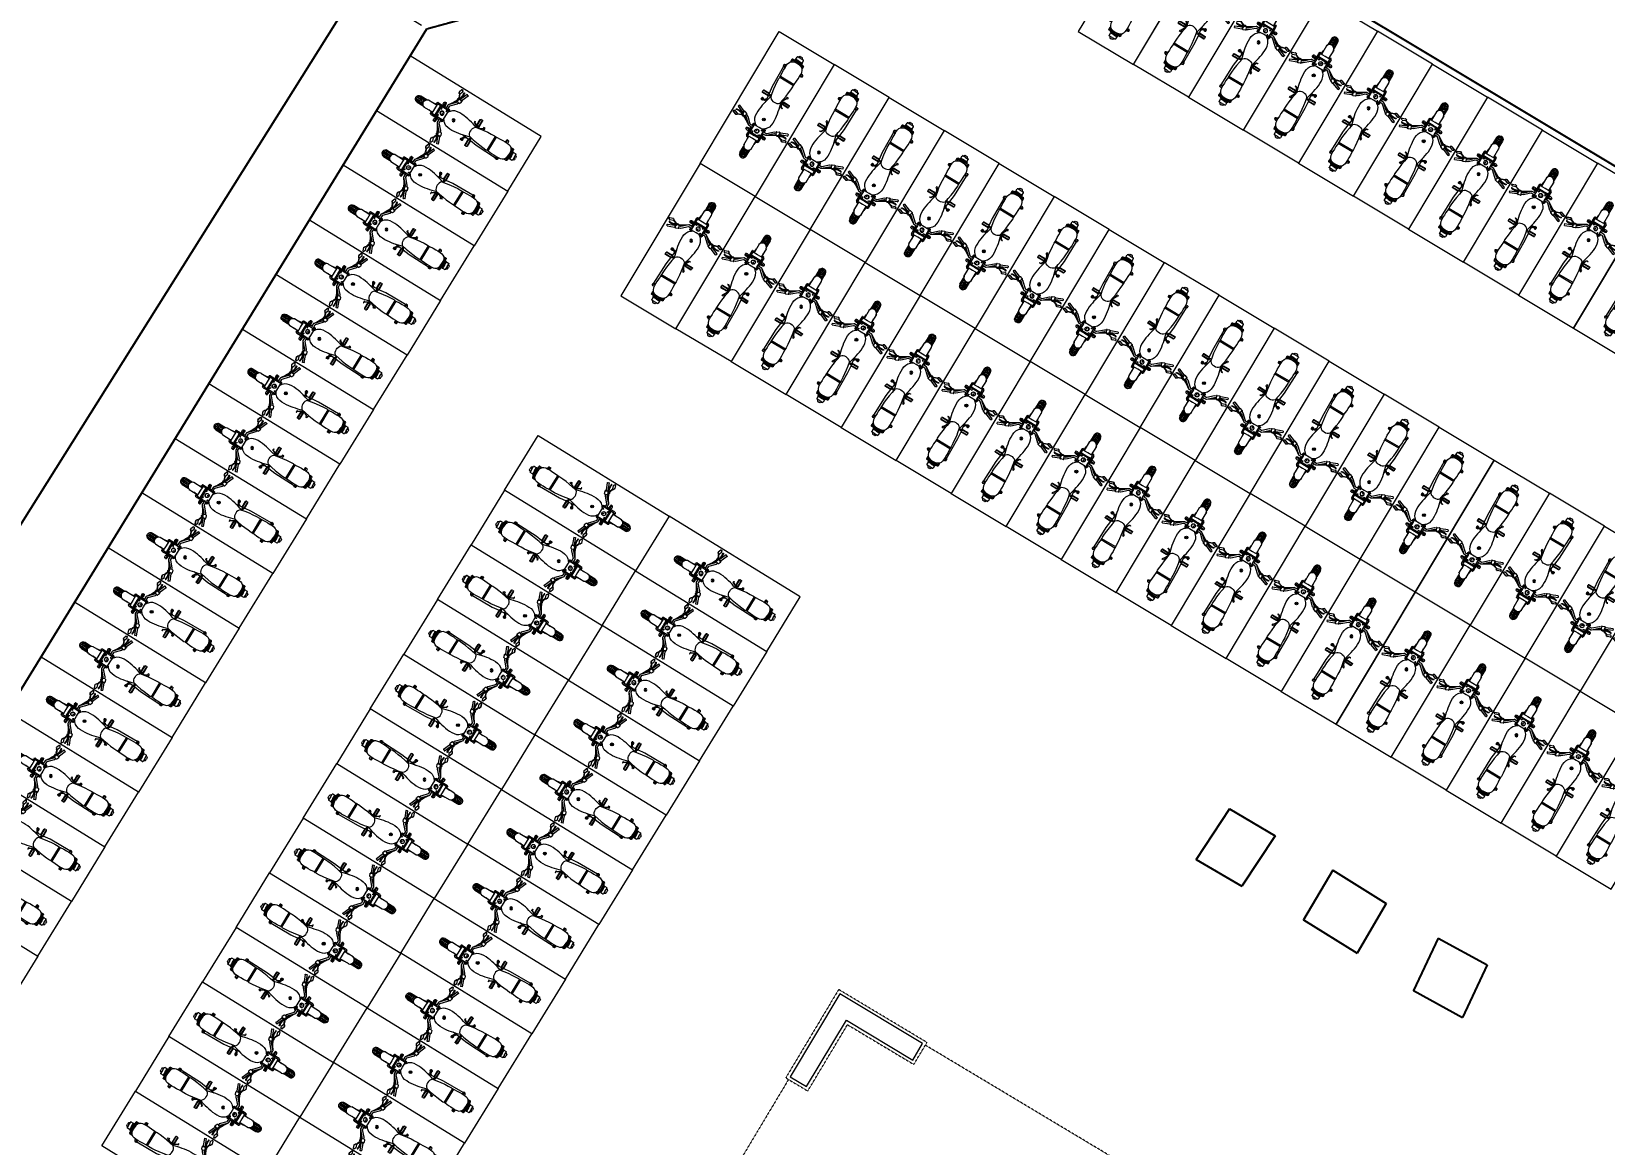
# Model space of a CAD drawing. Header units: inches. Extents: x -110725 to 51121, y 8404 to 44825.
# Drawn here: x -38442 to -37706, y 25785 to 26305 of the extents above; entities that cross this region are included whole.
import ezdxf

# ---------------------------------------------------------------- set-up
doc = ezdxf.new("R2010")
doc.units = ezdxf.units.IN
doc.header["$LTSCALE"] = 0.1
doc.header["$MEASUREMENT"] = 0
doc.linetypes.add('CENTER', pattern=[2, 1.25, -0.25, 0.25, -0.25])
doc.linetypes.add('DASHED2', pattern=[0.375, 0.25, -0.125])
doc.layers.get('0').update_dxf_attribs({"color": 1, "lineweight": 0})
doc.layers.get('Defpoints').update_dxf_attribs({"lineweight": 0})
for name, color, linetype in [('boundary', 6, 'Continuous'), ('building', 6, 'Continuous'), ('MAN HOL', 154, 'Continuous'), ('road', 8, 'Continuous')]:
    doc.layers.add(name, color=color, linetype=linetype)
for name, color, linetype, lineweight in [('CAR', 4, 'Continuous', 0), ('dim', 252, 'Continuous', 0), ('WALL', 7, 'Continuous', 0), ('WIN', 160, 'Continuous', 0)]:
    doc.layers.add(name, color=color, linetype=linetype, lineweight=lineweight)
doc.styles.add('EHSAN', font='arial.ttf', dxfattribs={"height": 54})
doc.dimstyles.new('DIM1', dxfattribs={"dimtxt": 54, "dimasz": 6, "dimexe": 6, "dimexo": 3, "dimgap": 1, "dimtad": 0, "dimzin": 0, "dimdsep": 46, "dimlunit": 4, "dimtxsty": 'EHSAN', "dimblk": 'ARCHTICK', "dimcen": 3, "dimdle": 6, "dimclrd": 4, "dimclre": 4, "dimclrt": 6, "dimadec": 0, "dimazin": 0, "dimtfac": 1, "dimtofl": 0, "dimtmove": 1, "dimatfit": 3, "dimldrblk": 'ARCHTICK', "dimfxl": 4, "dimtolj": 1, "dimtzin": 3, "dimlwd": -1, "dimlwe": -1, "dimarcsym": 0})

# ---------------------------------------------------------------- blocks, each defined once
blk = doc.blocks.new('_ArchTick')
at = {"color": 0, "linetype": 'ByBlock', "const_width": 0.15}
blk.add_lwpolyline([(-0.5, -0.5), (0.5, 0.5)], dxfattribs=at)
blk = doc.blocks.new('*D37')
at = {"layer": 'Defpoints', "color": 0, "transparency": 16777216}
for p in [(-37808.55, 26623.7), (-37948.34, 26390.86, 1175.74), (-34980.21, 24608.79, 1175.74)]:
    blk.add_point(p, dxfattribs=at)
at = {"layer": 'dim', "color": 4, "transparency": 16777216}
for p, q in [((-37829.12, 26636.05), (-36423.23, 25791.96)), ((-37946.79, 26393.44), (-37805.46, 26628.84)), ((-34819.84, 24829.27), (-36225.72, 25673.37)), ((-34978.66, 24611.37), (-34837.32, 24846.77))]:
    blk.add_line(p, q, dxfattribs=at)
at = {"layer": 'dim', "color": 4, "transparency": 16777216, "xscale": 24, "yscale": 24, "zscale": 24}
for p, rotation in [((-37808.55, 26623.7), 149.019361839217), ((-34840.41, 24841.63), 329.019361839217)]:
    blk.add_blockref('_ArchTick', p, dxfattribs=dict(at, rotation=rotation))
at = {"layer": 'dim', "color": 6, "transparency": 16777216, "insert": (-36324.48, 25732.66), "char_height": 54, "attachment_point": 5, "rotation": 329.01936, "style": 'EHSAN'}
blk.add_mtext('\\A1;288\'-6"', dxfattribs=at)
blk = doc.blocks.new('*D39')
at = {"layer": 'Defpoints', "color": 0, "transparency": 16777216}
for p in [(-38256.62, 26306.47, 1175.74), (-39945.1, 24460.83), (-39546.06, 24214.83, 1175.74)]:
    blk.add_point(p, dxfattribs=at)
at = {"layer": 'dim', "color": 4, "transparency": 16777216}
for p, q in [((-38643.06, 26572.89), (-39229.18, 25622.13)), ((-38259.17, 26308.04), (-38660.76, 26555.61)), ((-39957.69, 24440.4), (-39371.57, 25391.16)), ((-39548.62, 24216.41), (-39950.21, 24463.98))]:
    blk.add_line(p, q, dxfattribs=at)
at = {"layer": 'dim', "color": 4, "transparency": 16777216, "xscale": 24, "yscale": 24, "zscale": 24}
for p, rotation in [((-38655.65, 26552.46), 58.34713072888594), ((-39945.1, 24460.83), 238.3471307288859)]:
    blk.add_blockref('_ArchTick', p, dxfattribs=dict(at, rotation=rotation))
at = {"layer": 'dim', "color": 6, "transparency": 16777216, "insert": (-39300.38, 25506.64), "char_height": 54, "attachment_point": 5, "rotation": 58.34713, "style": 'EHSAN'}
blk.add_mtext('\\A1;204\'-9{\\H1.000000x;\\S1/4;}"', dxfattribs=at)
blk = doc.blocks.new('*X104')
at = {"color": 0}
for p, q in [((923.81, 1749.01), (924.46, 1749.66)), ((923.81, 1749.35), (924.11, 1749.66)), ((924.4, 1748.82), (923.81, 1749.41)), ((924.68, 1748.89), (923.94, 1749.63)), ((923.99, 1748.83), (924.7, 1749.54)), ((924.75, 1749.17), (924.27, 1749.66)), ((924.33, 1748.82), (924.75, 1749.23))]:
    blk.add_line(p, q, dxfattribs=at)
blk = doc.blocks.new('BICK 2')
h = blk.add_hatch()
h.set_pattern_fill('AR-HBONE', color=8, scale=0.15, angle=180, style=0)
h.set_pattern_definition([(225, (19574.7, -9784.29946), (-2e-16, -0.848528137), [1.8, -0.6]), (315, (19574.27574, -9784.7237), (-2e-16, -0.848528137), [1.8, -0.6])])
h.paths.add_polyline_path([(-16.23, -16.9, -0.357799), (-13.72, -16.9), (-13.72, -12.96, 0.45044), (-16.23, -12.96)])
at = {"color": 9}
for p, q in [((-30, 0), (0, 0)), ((0, 0), (0, -72)), ((-30, -72), (-30, 0)), ((0, -72), (-30, -72))]:
    blk.add_line(p, q, dxfattribs=at)
for p, q in [((-16.65, -14.07), (-16.65, -17.37)), ((-16.23, -12.96), (-16.23, -16.9)), ((-13.72, -12.96), (-13.72, -16.9)), ((-13.29, -14.07), (-13.29, -17.37)), ((-16.93, -18.12), (-16.93, -22.77)), ((-13.01, -18.12), (-13.01, -22.77)), ((-28.71, -29.69), (-29.2, -29.4)), ((-29.15, -28.9), (-27.71, -28.38)), ((-29.15, -28.94), (-27.71, -28.43)), ((-27.07, -29.2), (-28.47, -29.71)), ((-27.46, -28.41), (-27.01, -28.7)), ((-27.46, -28.46), (-27.01, -28.75)), ((-20.17, -25.5), (-20.17, -25.78)), ((-18.52, -25.5), (-20.17, -25.5)), ((-20.17, -25.78), (-18.52, -25.78)), ((-20.13, -25.23), (-20.13, -25.5)), ((-19.05, -26.01), (-17.67, -26.01)), ((-18.56, -25.23), (-18.56, -25.5)), ((-18.52, -25.5), (-18.52, -25.78)), ((-18.52, -25.62), (-17.67, -25.62)), ((-18.33, -26.01), (-18.33, -27.08)), ((-18.3, -27.92), (-18.23, -28.74)), ((-18.23, -22.7), (-18.23, -25.35)), ((-18.02, -22.38), (-18.02, -22.23)), ((-18.01, -28.65), (-18.02, -28.77)), ((-17.95, -22.16), (-17.42, -22.16)), ((-17.76, -28.4), (-17.77, -28.52)), ((-17.67, -23.05), (-17.67, -24.64)), ((-17.67, -24.66), (-17.67, -25.15)), ((-17.35, -22.22), (-17.11, -22.22)), ((-17.35, -22.36), (-17.35, -22.23)), ((-17.33, -28.83), (-17.34, -28.96)), ((-17.11, -22.47), (-17.11, -22.77)), ((-17.11, -28.69), (-17.11, -28.74)), ((-15.63, -26.69), (-15.91, -26.69)), ((-15.54, -26.37), (-15.79, -26.23)), ((-15.54, -27.02), (-15.79, -27.16)), ((-15.3, -26.12), (-15.44, -25.88)), ((-15.3, -27.26), (-15.44, -27.51)), ((-14.97, -26.04), (-14.97, -25.76)), ((-14.97, -26.69), (-14.64, -27.26)), ((-14.97, -27.35), (-14.97, -27.63)), ((-14.64, -26.12), (-14.5, -25.88)), ((-14.64, -27.26), (-14.5, -27.51)), ((-14.4, -26.37), (-14.16, -26.23)), ((-14.4, -27.02), (-14.16, -27.16)), ((-14.31, -26.69), (-14.03, -26.69)), ((-12.6, -22.22), (-12.84, -22.22)), ((-12.84, -22.47), (-12.84, -22.77)), ((-12.84, -28.69), (-12.84, -28.74)), ((-12.62, -28.83), (-12.61, -28.96)), ((-12.6, -22.36), (-12.6, -22.23)), ((-12, -22.16), (-12.53, -22.16)), ((-12.28, -23.05), (-12.28, -24.64)), ((-12.28, -24.66), (-12.28, -25.15)), ((-12.28, -24.66), (-12.28, -28.41)), ((-11.42, -25.62), (-12.28, -25.62)), ((-10.89, -26.01), (-12.28, -26.01)), ((-12.18, -28.4), (-12.17, -28.52)), ((-11.93, -22.38), (-11.93, -22.23)), ((-11.93, -28.65), (-11.92, -28.77)), ((-11.72, -22.7), (-11.72, -25.35)), ((-11.65, -27.92), (-11.72, -28.74)), ((-11.62, -25.61), (-11.62, -25.62)), ((-11.62, -26.01), (-11.62, -27.08)), ((-11.42, -25.5), (-9.78, -25.5)), ((-11.42, -25.5), (-11.42, -25.78)), ((-9.78, -25.78), (-11.42, -25.78)), ((-11.39, -25.23), (-11.39, -25.5)), ((-9.81, -25.23), (-9.81, -25.5)), ((-9.78, -25.5), (-9.78, -25.78)), ((-2.49, -28.41), (-2.93, -28.7)), ((-2.49, -28.46), (-2.93, -28.75)), ((-2.88, -29.2), (-1.48, -29.71)), ((-0.8, -28.9), (-2.24, -28.38)), ((-0.8, -28.94), (-2.24, -28.43)), ((-1.24, -29.69), (-0.75, -29.4)), ((-28.26, -32.86), (-28.52, -32.21)), ((-28.49, -32.12), (-25.29, -30.83)), ((-28.17, -32.9), (-24.98, -31.6)), ((-25.18, -30.6), (-25.25, -30.79)), ((-24.85, -31.1), (-25.05, -30.6)), ((-25.01, -30.71), (-24.94, -30.68)), ((-24.58, -31.57), (-24.97, -30.6)), ((-24.74, -31.69), (-24.92, -31.61)), ((-24.85, -31.1), (-24.64, -31.6)), ((-23.78, -29.82), (-24.82, -30.24)), ((-24.69, -31.49), (-24.62, -31.46)), ((-24.43, -29.66), (-24.18, -29.66)), ((-24.3, -29.53), (-24.3, -29.78)), ((-23.18, -31.3), (-24.22, -31.72)), ((-23.02, -30.94), (-23.42, -29.97)), ((-6.92, -30.94), (-6.53, -29.97)), ((-6.77, -31.3), (-5.73, -31.72)), ((-6.16, -29.82), (-5.13, -30.24)), ((-5.52, -29.66), (-5.77, -29.66)), ((-5.64, -29.53), (-5.64, -29.78)), ((-5.37, -31.57), (-4.97, -30.6)), ((-5.26, -31.49), (-5.32, -31.46)), ((-5.1, -31.1), (-5.3, -31.6)), ((-5.21, -31.69), (-5.02, -31.61)), ((-5.1, -31.1), (-4.89, -30.6)), ((-4.94, -30.71), (-5, -30.68)), ((-1.78, -32.9), (-4.97, -31.6)), ((-4.76, -30.6), (-4.69, -30.79)), ((-1.46, -32.12), (-4.65, -30.83)), ((-1.69, -32.86), (-1.42, -32.21)), ((-22.02, -44.17), (-22.02, -43.79)), ((-18.66, -43.74), (-22.01, -43.74)), ((-21.58, -43.64), (-21.97, -43.64)), ((-18.66, -43.54), (-21.77, -43.54)), ((-21.58, -43.64), (-21.58, -43.54)), ((-21.42, -43.64), (-21.42, -43.54)), ((-20.84, -43.64), (-21.42, -43.64)), ((-20.84, -43.64), (-20.84, -43.54)), ((-20.68, -43.64), (-20.68, -43.54)), ((-20.07, -43.64), (-20.68, -43.64)), ((-20.07, -43.64), (-20.07, -43.54)), ((-19.91, -43.64), (-19.91, -43.54)), ((-19.37, -43.64), (-19.91, -43.64)), ((-19.37, -43.64), (-19.37, -43.54)), ((-19.22, -43.64), (-19.22, -43.54)), ((-18.66, -43.64), (-19.22, -43.64)), ((-19.21, -41.94), (-19.17, -42.08)), ((-19.06, -42), (-19.07, -41.78)), ((-18.66, -44.16), (-18.66, -43.54)), ((-18.22, -43.88), (-18.66, -43.88)), ((-17.65, -43.88), (-18.06, -43.88)), ((-12.33, -43.88), (-11.03, -43.88)), ((-11.01, -43.53), (-11.35, -40.2)), ((-11.03, -44.16), (-11.03, -43.53)), ((-11.03, -43.53), (-7.92, -43.53)), ((-11.03, -43.64), (-10.47, -43.64)), ((-11.03, -43.74), (-7.67, -43.74)), ((-11, -43.64), (-11, -43.64)), ((-10.47, -43.64), (-10.47, -43.54)), ((-10.32, -43.64), (-10.32, -43.54)), ((-10.32, -43.64), (-9.77, -43.64)), ((-9.88, -40.73), (-9.88, -41.23)), ((-9.77, -43.64), (-9.77, -43.54)), ((-9.62, -43.64), (-9.62, -43.54)), ((-9.62, -43.64), (-9.01, -43.64)), ((-9.22, -40.45), (-9.6, -40.45)), ((-9.59, -41.51), (-9.21, -41.5)), ((-9.01, -43.64), (-9.01, -43.54)), ((-8.94, -41.22), (-8.94, -40.73)), ((-8.85, -43.64), (-8.85, -43.54)), ((-8.85, -43.64), (-8.27, -43.64)), ((-8.27, -43.64), (-8.27, -43.54)), ((-8.11, -43.64), (-8.11, -43.54)), ((-8.11, -43.64), (-7.72, -43.64)), ((-7.67, -44.15), (-7.67, -43.78)), ((-22.02, -44.17), (-22.02, -44.54)), ((-18.66, -44.59), (-22.01, -44.59)), ((-21.57, -44.69), (-21.97, -44.69)), ((-18.66, -44.79), (-21.77, -44.79)), ((-21.57, -44.79), (-21.57, -44.69)), ((-21.42, -44.79), (-21.42, -44.69)), ((-20.83, -44.69), (-21.42, -44.69)), ((-20.83, -44.79), (-20.83, -44.69)), ((-20.68, -44.79), (-20.68, -44.69)), ((-20.07, -44.69), (-20.68, -44.69)), ((-20.07, -44.79), (-20.07, -44.69)), ((-19.91, -44.79), (-19.91, -44.69)), ((-19.37, -44.69), (-19.91, -44.69)), ((-19.37, -44.79), (-19.37, -44.69)), ((-19.22, -44.79), (-19.22, -44.69)), ((-18.66, -44.69), (-19.22, -44.69)), ((-18.66, -44.16), (-18.66, -44.79)), ((-18.15, -44.44), (-18.66, -44.44)), ((-18.02, -44.86), (-17.79, -44.86)), ((-17.71, -44.44), (-18.01, -44.44)), ((-18.01, -44.56), (-17.73, -44.56)), ((-12.22, -44.44), (-11.03, -44.44)), ((-11.03, -44.16), (-11.03, -44.78)), ((-11.03, -44.59), (-7.67, -44.59)), ((-11.03, -44.69), (-10.47, -44.69)), ((-11.03, -44.78), (-7.92, -44.78)), ((-10.44, -48.3), (-10.85, -44.78)), ((-10.47, -44.79), (-10.47, -44.69)), ((-10.2, -59.03), (-10.44, -48.3)), ((-10.32, -44.79), (-10.32, -44.69)), ((-10.32, -44.69), (-9.77, -44.69)), ((-9.77, -44.79), (-9.77, -44.69)), ((-9.62, -44.79), (-9.62, -44.69)), ((-9.62, -44.69), (-9.01, -44.69)), ((-9.01, -44.79), (-9.01, -44.69)), ((-8.85, -44.79), (-8.85, -44.69)), ((-8.85, -44.69), (-8.27, -44.69)), ((-8.27, -44.79), (-8.27, -44.69)), ((-8.11, -44.79), (-8.11, -44.69)), ((-8.11, -44.69), (-7.72, -44.69)), ((-7.67, -44.15), (-7.67, -44.53)), ((-18.78, -53.78), (-18.78, -54.34)), ((-11.21, -54.35), (-18.75, -54.34)), ((-11.21, -53.79), (-18.74, -53.78)), ((-11.21, -53.79), (-11.21, -54.35)), ((-20.24, -59.53), (-20.24, -59.26)), ((-20.24, -59.26), (-18.98, -59.26)), ((-18.98, -59.54), (-20.24, -59.53)), ((-20.2, -59.8), (-20.2, -59.53)), ((-19.12, -59.03), (-18.99, -59.03)), ((-18.16, -63.82), (-18.16, -62.53)), ((-14.97, -63.54), (-17.88, -63.54)), ((-14.97, -64.1), (-17.88, -64.1)), ((-17.6, -63.54), (-17.6, -62.94)), ((-16.86, -64.66), (-16.86, -64.1)), ((-16.83, -64.77), (-16.83, -64.87)), ((-15.04, -64.88), (-16.83, -64.87)), ((-16.74, -64.87), (-16.74, -66.08)), ((-15.04, -64.55), (-16.6, -64.55)), ((-15.04, -64.55), (-13.47, -64.55)), ((-15.04, -64.88), (-13.25, -64.88)), ((-14.97, -63.54), (-12.07, -63.55)), ((-14.97, -64.1), (-12.07, -64.11)), ((-13.34, -64.88), (-13.34, -66.08)), ((-13.25, -64.78), (-13.25, -64.88)), ((-13.09, -64.66), (-13.09, -64.11)), ((-12.35, -63.55), (-12.34, -62.95)), ((-11.79, -63.83), (-11.78, -62.54)), ((-11.03, -59.55), (-9.85, -59.55)), ((-10.96, -59.04), (-11.02, -59.04)), ((-9.85, -59.28), (-11.02, -59.27)), ((-9.88, -59.82), (-9.88, -59.55)), ((-9.85, -59.55), (-9.85, -59.28)), ((-15.04, -66.3), (-16.61, -66.3)), ((-15.04, -66.3), (-13.47, -66.31))]:
    blk.add_line(p, q)
for points in [[(-17.11, -22.47), (-17.11, -22.11), (-16.93, -20.58)], [(-12.84, -22.47), (-12.84, -22.11), (-13.01, -20.58)], [(-26.99, -29.15), (-25.4, -29.7), (-24.92, -30.63)], [(-26.92, -29), (-25.23, -29.58), (-24.74, -30.54)], [(-23.94, -29.6), (-22.05, -28.6), (-19.81, -27.16)], [(-23.86, -29.72), (-21.98, -28.72), (-20.44, -27.73)], [(-20.17, -25.78), (-20.11, -25.84), (-20.02, -25.91), (-19.9, -25.96), (-19.77, -26), (-19.51, -26.02), (-19.35, -26.03)], [(-18.52, -25.78), (-18.58, -25.84), (-18.67, -25.91), (-18.79, -25.96), (-18.93, -26), (-19.18, -26.02), (-19.35, -26.03)], [(-17.59, -29.21), (-17.93, -29.12), (-18.02, -28.77), (-17.77, -28.52), (-17.63, -28.56)], [(-18.01, -28.65), (-17.76, -28.4), (-17.67, -28.42)], [(-17.41, -28.69), (-17.34, -28.96), (-17.59, -29.21)], [(-17.37, -28.69), (-17.33, -28.83)], [(-17.11, -22.47), (-17.11, -22.77)], [(-12.84, -22.47), (-12.84, -22.77)], [(-12.58, -28.69), (-12.62, -28.83)], [(-12.54, -28.69), (-12.61, -28.96), (-12.36, -29.21), (-12.02, -29.12), (-11.92, -28.77), (-12.17, -28.52), (-12.32, -28.56)], [(-11.93, -28.65), (-12.18, -28.4), (-12.28, -28.42)], [(-11.42, -25.78), (-11.37, -25.84), (-11.27, -25.91), (-11.15, -25.96), (-11.02, -26), (-10.76, -26.02), (-10.6, -26.03)], [(-9.78, -25.78), (-9.83, -25.84), (-9.93, -25.91), (-10.05, -25.96), (-10.18, -26), (-10.44, -26.02), (-10.6, -26.03)], [(-6.01, -29.6), (-7.9, -28.6), (-10.14, -27.16)], [(-6.08, -29.72), (-7.96, -28.72), (-9.51, -27.73)], [(-3.02, -29), (-4.71, -29.58), (-5.21, -30.54)], [(-2.96, -29.15), (-4.55, -29.7), (-5.03, -30.63)], [(-25.2, -30.09), (-25.38, -30.19), (-25.59, -30.28), (-25.81, -30.36), (-26.04, -30.43), (-26.28, -30.48), (-26.52, -30.53), (-26.75, -30.57), (-26.98, -30.59), (-27.21, -30.61), (-27.41, -30.62), (-27.61, -30.62), (-27.78, -30.62), (-27.94, -30.61), (-28.07, -30.59), (-28.18, -30.57), (-28.26, -30.54), (-28.33, -30.52), (-28.39, -30.5), (-28.43, -30.49), (-28.47, -30.48), (-28.5, -30.48), (-28.52, -30.5), (-28.53, -30.53), (-28.54, -30.56), (-28.54, -30.6), (-28.53, -30.64), (-28.51, -30.69), (-28.47, -30.73), (-28.42, -30.76), (-28.36, -30.8), (-28.28, -30.82), (-28.18, -30.84), (-28.06, -30.86), (-27.93, -30.87), (-27.78, -30.88), (-27.6, -30.88), (-27.41, -30.89), (-27.2, -30.89), (-26.96, -30.88), (-26.7, -30.87), (-26.42, -30.83), (-26.1, -30.77), (-25.76, -30.68), (-25.38, -30.55), (-25.03, -30.41)], [(-24.75, -29.66), (-24.87, -29.82), (-25.01, -29.96), (-25.03, -29.97)], [(-24.75, -29.66), (-24.71, -29.8), (-24.68, -29.91), (-24.66, -29.99), (-24.66, -30.05), (-24.68, -30.1), (-24.71, -30.14), (-24.76, -30.19), (-24.82, -30.24)], [(-24.75, -29.66), (-24.7, -29.59), (-24.65, -29.54), (-24.58, -29.5), (-24.51, -29.47), (-24.43, -29.45), (-24.35, -29.45), (-24.27, -29.45), (-24.2, -29.46), (-24.13, -29.48), (-24.07, -29.51), (-24.01, -29.54), (-23.96, -29.58), (-23.91, -29.63), (-23.87, -29.68), (-23.83, -29.74), (-23.78, -29.82)], [(-5.2, -29.66), (-5.24, -29.59), (-5.3, -29.54), (-5.37, -29.5), (-5.44, -29.47), (-5.52, -29.45), (-5.6, -29.45), (-5.68, -29.45), (-5.75, -29.46), (-5.82, -29.48), (-5.88, -29.51), (-5.93, -29.54), (-5.98, -29.58), (-6.03, -29.63), (-6.08, -29.68), (-6.12, -29.74), (-6.16, -29.82)], [(-5.2, -29.66), (-5.24, -29.8), (-5.27, -29.91), (-5.28, -29.99), (-5.28, -30.05), (-5.27, -30.1), (-5.24, -30.14), (-5.19, -30.19), (-5.13, -30.24)], [(-5.2, -29.66), (-5.08, -29.82), (-4.94, -29.96), (-4.91, -29.97)], [(-4.75, -30.09), (-4.57, -30.19), (-4.36, -30.28), (-4.14, -30.36), (-3.9, -30.43), (-3.67, -30.48), (-3.43, -30.53), (-3.19, -30.57), (-2.96, -30.59), (-2.74, -30.61), (-2.53, -30.62), (-2.34, -30.62), (-2.16, -30.62), (-2.01, -30.61), (-1.88, -30.59), (-1.77, -30.57), (-1.68, -30.54), (-1.61, -30.52), (-1.55, -30.5), (-1.51, -30.49), (-1.48, -30.48), (-1.45, -30.48), (-1.43, -30.5), (-1.41, -30.53), (-1.41, -30.56), (-1.41, -30.6), (-1.42, -30.64), (-1.44, -30.69), (-1.47, -30.73), (-1.52, -30.76), (-1.59, -30.8), (-1.67, -30.82), (-1.77, -30.84), (-1.88, -30.86), (-2.02, -30.87), (-2.17, -30.88), (-2.34, -30.88), (-2.53, -30.89), (-2.75, -30.89), (-2.98, -30.88), (-3.24, -30.87), (-3.53, -30.83), (-3.84, -30.77), (-4.19, -30.68), (-4.56, -30.55), (-4.91, -30.41)], [(-19.07, -41.78), (-19.37, -41.78), (-19.59, -41.79), (-19.75, -41.81), (-19.84, -41.82), (-19.88, -41.84), (-19.88, -41.86), (-19.85, -41.88), (-19.79, -41.9), (-19.7, -41.91), (-19.61, -41.92), (-19.51, -41.93), (-19.4, -41.94), (-19.3, -41.94), (-19.21, -41.94), (-19.12, -41.95), (-19.06, -41.95)], [(-19.06, -42), (-18, -43.99), (-18.02, -45.31), (-18.85, -46.85), (-18.85, -47.57), (-19.49, -47.57), (-19.49, -46.85), (-18.85, -46.85)], [(-19.17, -42.08), (-18.14, -44.03), (-18.16, -45.27), (-18.99, -46.82), (-18.99, -46.85)], [(-17.51, -43.47), (-17.95, -45.63), (-18.29, -47.68), (-18.53, -49.62), (-18.7, -51.45), (-18.81, -53.16), (-18.74, -53.78)], [(-12.45, -43.47), (-12.01, -45.64), (-11.68, -47.69), (-11.44, -49.63), (-11.28, -51.46), (-11.17, -53.18), (-11.25, -53.79)], [(-9.89, -40.82), (-10.11, -40.83), (-10.37, -40.88), (-10.62, -41.03), (-10.85, -41.27), (-11.11, -41.6), (-11.2, -41.73)], [(-9.88, -41.17), (-10.07, -41.18), (-10.24, -41.21), (-10.4, -41.31), (-10.59, -41.5), (-10.83, -41.81), (-11.14, -42.27)], [(-18.75, -54.34), (-18.92, -56.26), (-18.96, -57.64), (-18.99, -58.9), (-18.97, -60.03), (-18.87, -61.02), (-18.61, -61.86), (-18.15, -62.54), (-17.44, -63.06), (-16.42, -63.4), (-15.05, -63.54)], [(-11.24, -54.35), (-11.07, -56.28), (-11.04, -57.65), (-11.02, -58.91), (-11.03, -60.04), (-11.15, -61.03), (-11.41, -61.87), (-11.87, -62.56), (-12.58, -63.07), (-13.6, -63.4), (-14.97, -63.54)], [(-20.24, -59.26), (-20.18, -59.19), (-20.09, -59.13), (-19.97, -59.07), (-19.83, -59.04), (-19.58, -59.01), (-19.41, -59.01)], [(-18.99, -59.04), (-18.99, -59.04), (-19.25, -59.02), (-19.41, -59.01)], [(-11.02, -59.05), (-10.83, -59.03), (-10.67, -59.02)], [(-9.85, -59.28), (-9.9, -59.21), (-10, -59.14), (-10.11, -59.09), (-10.25, -59.05), (-10.5, -59.03), (-10.67, -59.02)], [(-16.22, -66.3), (-15.7, -67.06), (-14.98, -67.06)], [(-13.74, -66.3), (-14.26, -67.06), (-14.98, -67.06)]]:
    blk.add_lwpolyline(points)
for points in [[(-23.39, -30.05), (-22.72, -29.78, 0.088184), (-22.64, -29.73), (-19.81, -27.16, -0.186475), (-19.62, -27.08), (-17.67, -27.08)], [(-23.07, -30.83), (-22.33, -30.53, 0.089602), (-22.25, -30.48), (-19.54, -28, -0.187817), (-19.35, -27.92), (-17.67, -27.92)], [(-18.33, -25.62, -0.134956), (-18.28, -25.43, -0.106229), (-18.14, -25.26, -0.085212), (-17.93, -25.16, -0.074629), (-17.67, -25.12, -0.000386), (-17.67, -25.12, -0.085212)], [(-18.23, -22.7, -0.128062), (-18.19, -22.55, -0.106229), (-18.07, -22.41, -0.085212), (-17.89, -22.32, -0.074629), (-17.67, -22.28, -0.074629), (-17.45, -22.32, -0.085212), (-17.27, -22.41, -0.106229), (-17.15, -22.55, -0.128062), (-17.11, -22.7, -0.128062)], [(-18.23, -28.74, -0.128062), (-18.19, -28.59, -0.106229), (-18.07, -28.45, -0.085212), (-17.89, -28.36, -0.074629), (-17.67, -28.33, -0.074629)], [(-17.93, -29.11, -0.065943), (-18.07, -29.03, -0.106229), (-18.19, -28.89, -0.128062), (-18.23, -28.74, -0.128062)], [(-12.28, -26.32), (-12.28, -23.05, 0.414214), (-12.56, -22.77), (-14.97, -22.77), (-17.39, -22.77, 0.414214), (-17.67, -23.05)], [(-12.28, -27.93), (-12.28, -24.66, 0.414214), (-12.56, -24.38), (-14.97, -24.38), (-17.39, -24.38, 0.414214), (-17.67, -24.66)], [(-17.11, -28.69, -0.040595), (-17.11, -28.74, -0.128062), (-17.15, -28.89, -0.106229), (-17.27, -29.03, -0.085212), (-17.45, -29.12, -0.024362), (-17.52, -29.14, -0.074629)], [(-11.72, -22.7, 0.128062), (-11.76, -22.55, 0.106229), (-11.88, -22.41, 0.085212), (-12.06, -22.32, 0.074629), (-12.28, -22.28, 0.074629), (-12.5, -22.32, 0.085212), (-12.67, -22.41, 0.106229), (-12.8, -22.55, 0.128062), (-12.84, -22.7, 0.128062)], [(-12.83, -28.69, 0.040595), (-12.84, -28.74, 0.128062), (-12.8, -28.89, 0.106229), (-12.67, -29.03, 0.085212), (-12.5, -29.12, 0.024362), (-12.43, -29.14)], [(-11.62, -25.61, 0.128062), (-11.66, -25.43, 0.106229), (-11.81, -25.26, 0.085212), (-12.02, -25.16, 0.074629), (-12.28, -25.12, 0.000386), (-12.28, -25.12, 0.085212)], [(-6.56, -30.05), (-7.22, -29.78, -0.088184), (-7.31, -29.73), (-10.14, -27.16, 0.186475), (-10.33, -27.08), (-12.28, -27.08)], [(-6.88, -30.83), (-7.62, -30.53, -0.089602), (-7.7, -30.48), (-10.4, -28, 0.187817), (-10.59, -27.92), (-12.28, -27.92)], [(-11.72, -28.74, 0.128062), (-11.76, -28.59, 0.106229), (-11.88, -28.45, 0.085212), (-12.06, -28.36, 0.074629), (-12.28, -28.33)], [(-12.01, -29.11, 0.065943), (-11.88, -29.03, 0.106229), (-11.76, -28.89, 0.128062), (-11.72, -28.74, 0.128062)]]:
    blk.add_lwpolyline(points, format="xyb")
blk.add_lwpolyline([(-17.67, -25.15), (-17.67, -28.41, 0.414214), (-17.39, -28.69), (-14.97, -28.69), (-12.56, -28.69, 0.414214), (-12.28, -28.41), (-12.28, -25.15, 0.414214), (-12.56, -24.87), (-14.97, -24.87), (-17.39, -24.87, 0.414214)], format="xyb", close=True)
for points in [[(-16.46, -25.29), (-16.46, -25.7), (-17.16, -25.49)], [(-13.48, -25.29), (-13.48, -25.7), (-12.78, -25.49)]]:
    blk.add_lwpolyline(points, close=True)
for centre, radius in [((-16.83, -28.1), 0.224), ((-14.97, -26.69), 0.973), ((-14.97, -26.69), 0.938), ((-14.97, -26.69), 0.0367), ((-24.3, -29.66), 0.124), ((-14.97, -33.06), 0.667), ((-14.97, -33.06), 0.633), ((-14.97, -33.06), 0.353), ((-14.97, -33.06), 0.213), ((-5.64, -29.66), 0.124)]:
    blk.add_circle(centre, radius)
for centre, radius, start, end in [((-14.97, -14.07), 1.68, 0, 180), ((-14.97, -18.43), 1.98, 8.79741, 171.20259), ((-14.97, -18.59), 1.98, 8.79741, 171.20259), ((-29.05, -29.16), 0.28, 109.62506, 239.1993), ((-29.05, -29.21), 0.28, 109.62506, 175.31093), ((-27.61, -28.65), 0.28, 56.90455, 109.62506), ((-27.61, -28.69), 0.28, 56.90455, 109.62506), ((-27.17, -28.94), 0.28, 290.11314, 56.90455), ((-27.17, -28.98), 0.28, 4.68907, 56.90455), ((-19.87, -25.23), 0.263, 123.24951, 180), ((-19.35, -26.04), 1.22, 56.75049, 123.24951), ((-18.82, -25.23), 0.263, 0, 56.75049), ((-17.95, -22.23), 0.0699, 90, 180), ((-17.42, -22.23), 0.0699, 0, 90), ((-12.53, -22.23), 0.0699, 90, 180), ((-12, -22.23), 0.0699, 0, 90), ((-11.13, -25.23), 0.263, 123.24951, 180), ((-10.6, -26.04), 1.22, 56.75049, 123.24951), ((-10.07, -25.23), 0.263, 0, 56.75049), ((-2.78, -28.94), 0.28, 123.09545, 249.88686), ((-2.78, -28.98), 0.28, 123.09545, 175.31093), ((-2.33, -28.65), 0.28, 70.37494, 123.09545), ((-2.33, -28.69), 0.28, 70.37494, 123.09545), ((-0.89, -29.16), 0.28, 300.8007, 70.37494), ((-0.89, -29.21), 0.28, 4.68907, 70.37494), ((-28.57, -29.45), 0.28, 239.1993, 290.11314), ((-28.46, -32.19), 0.0699, 112.09342, 202.09342), ((-28.2, -32.83), 0.0699, 202.09342, 292.06816), ((-25.32, -30.76), 0.0699, 292.09342, 338.8868), ((-25.12, -30.62), 0.0699, 22.09342, 158.8868), ((-24.72, -30.5), 0.28, 177.42959, 202.09342), ((-24.95, -31.67), 0.0699, 65.27457, 112.06795), ((-24.83, -30.59), 0.135, 164.85898, 69.08966), ((-24.81, -30.63), 0.135, 198.84272, 36.93737), ((-24.83, -30.59), 0.1, 207.34515, 27.34515), ((-24.72, -30.5), 0.28, 112.09342, 125.89046), ((-24.71, -31.63), 0.0699, 245.27457, 22.06795), ((-24.32, -31.47), 0.28, 202.09342, 292.06795), ((-23.68, -30.07), 0.28, 22.09342, 112.09342), ((-23.28, -31.05), 0.28, 292.06795, 22.09342), ((-6.66, -31.05), 0.28, 157.90658, 247.93205), ((-6.27, -30.07), 0.28, 67.90658, 157.90658), ((-5.62, -31.47), 0.28, 247.93205, 337.90658), ((-5.24, -31.63), 0.0699, 157.93205, 294.72543), ((-5.14, -30.63), 0.135, 143.06263, 341.15728), ((-5.12, -30.59), 0.135, 110.91034, 15.14102), ((-5.12, -30.59), 0.1, 152.65485, 332.65485), ((-5.23, -30.5), 0.28, 54.10954, 67.90658), ((-4.99, -31.67), 0.0699, 67.93205, 114.72543), ((-5.23, -30.5), 0.28, 337.90658, 2.57041), ((-4.83, -30.62), 0.0699, 21.1132, 157.90658), ((-4.63, -30.76), 0.0699, 201.1132, 247.90658), ((-1.75, -32.83), 0.0699, 247.93184, 337.90658), ((-1.38, -29.45), 0.28, 249.88686, 300.8007), ((-1.49, -32.19), 0.0699, 337.90658, 67.90658), ((-21.77, -43.79), 0.25, 90.04331, 180.04331), ((-15.21, -45.5), 3.06, 85.57379, 138.5879), ((-14.74, -45.5), 3.06, 41.61529, 94.42621), ((-9.6, -40.73), 0.28, 90.04331, 180.04331), ((-9.6, -41.23), 0.28, 180.04331, 271.28945), ((-9.22, -40.73), 0.28, 0.04331, 90.04331), ((-9.22, -41.22), 0.28, 271.28945, 0.04331), ((-7.92, -43.78), 0.25, 0.04331, 90.04331), ((-21.77, -44.54), 0.25, 180.04331, 270.04331), ((-7.92, -44.53), 0.25, 270.04331, 0.04331), ((-19.94, -59.8), 0.263, 179.8971, 236.64759), ((-19.41, -59), 1.22, 236.64759, 291.70208), ((-17.88, -63.82), 0.28, 89.8971, 269.8971), ((-16.6, -64.77), 0.224, 89.8971, 179.8971), ((-16.51, -66.08), 0.224, 179.8971, 269.8971), ((-16.78, -63.5), 1.06, 279.47628, 325.52963), ((-13.29, -63.51), 1.06, 214.26457, 260.31793), ((-13.56, -66.08), 0.224, 269.8971, 359.8971), ((-13.47, -64.78), 0.224, 359.8971, 89.8971), ((-12.07, -63.83), 0.28, 269.8971, 89.8971), ((-10.67, -59.02), 1.22, 251.73085, 303.14661), ((-10.14, -59.82), 0.263, 303.14661, 359.8971)]:
    blk.add_arc(centre, radius, start, end)
for points in [[(-17.65, -43.88), (-19.42, -34.9), (-18.48, -30.35), (-16.62, -28.69)], [(-12.29, -43.88), (-10.53, -34.9), (-11.47, -30.35), (-13.33, -28.69)]]:
    blk.add_spline(points, degree=3)
at = {"extrusion": (0, 0, -1), "xscale": -1.119118922855427, "yscale": 1.119118922855705, "zscale": -1.119118922855427, "rotation": 89.95668755153847}
blk.add_blockref('*X104', (1967.79, 991.92), dxfattribs=at)

msp = doc.modelspace()

# ---------------------------------------------------------------- linework, layer by layer
at = {"layer": 'boundary', "linetype": 'CENTER', "elevation": -26.09038}
for points in [[(-38256.61817, 26306.46684), (-37948.3386, 26390.86365), (-34980.20533, 24608.79412)], [(-38256.61817, 26306.46684), (-39274.4766, 24650.22286)]]:
    msp.add_lwpolyline(points, dxfattribs=at)
at = {"layer": 'building', "linetype": 'Continuous', "elevation": 1.07221}
msp.add_lwpolyline([(-41710.86638, 20787.09078), (-39546.06335, 24214.83069), (-39358.80114, 24266.09692), (-39237.72157, 24450.76329), (-39274.4766, 24650.22286), (-38256.61817, 26306.46684), (-37948.3386, 26390.86365), (-34980.20533, 24608.79412), (-34944.00968, 24483.42297), (-34980.30988, 24420.82334), (-34665.81224, 24234.54273), (-34435.52017, 24283.46768), (-31891.15632, 22826.982)], dxfattribs=at)
at = {"layer": 'CAR', "linetype": 'Continuous'}
msp.add_circle((-33960.35096, 21924.4645, 27.16259), 11425.94255, dxfattribs=at)
at = {"layer": 'MAN HOL', "linetype": 'Continuous'}
for points, elevation in [([(-37881.04586, 25941.60415), (-37896.6392, 25917.93326), (-37875.22738, 25905.3193)], 5.95671), ([(-37881.04586, 25941.60415), (-37859.63405, 25928.99019)], 5.95671), ([(-37859.63405, 25928.99019), (-37875.22738, 25905.3193)], 5.95671), ([(-37832.74983, 25912.88457), (-37846.38151, 25889.59176), (-37821.32472, 25874.00538)], 6.31411), ([(-37832.74983, 25912.88457), (-37807.69303, 25897.2982)], 6.31411), ([(-37807.69303, 25897.2982), (-37821.32472, 25874.00538)], 6.31411), ([(-37807.69303, 25897.2982), (-37821.32472, 25874.00538)], 6.31411), ([(-37783.40753, 25881.11397), (-37794.94503, 25856.53588), (-37771.94446, 25843.96898)], 6.67151), ([(-37783.40753, 25881.11397), (-37760.40697, 25868.54707)], 6.67151), ([(-37760.40697, 25868.54707), (-37771.94446, 25843.96898)], 6.67151)]:
    msp.add_lwpolyline(points, dxfattribs=dict(at, elevation=elevation))
at = {"layer": 'road', "linetype": 'Continuous', "elevation": 3.21662}
msp.add_lwpolyline([(-38170.82777, 26513.70008), (-41785.01864, 20762.23016)], dxfattribs=at)
at = {"layer": 'WALL', "elevation": 27.16259}
msp.add_lwpolyline([(-38024.66734, 25831.7754), (-38063.41707, 25854.98445), (-38086.63327, 25816.23901), (-38078.9131, 25811.6131), (-38060.32196, 25842.6398), (-38029.29183, 25824.05438), (-38024.66734, 25831.7754)], dxfattribs=at)
at = {"layer": 'WIN', "linetype": 'DASHED2', "elevation": 27.16259}
msp.add_lwpolyline([(-38022.60976, 25832.29149), (-38063.93292, 25857.0419), (-38088.69095, 25815.7233), (-38078.3974, 25809.55542), (-38059.80611, 25840.58236), (-38028.77574, 25821.9968)], close=True, dxfattribs=at)
for points in [[(-37933.30195, 25777.05233), (-38023.38051, 25831.00465)], [(-38087.40426, 25814.95232), (-38118.96278, 25762.28439)]]:
    msp.add_lwpolyline(points, dxfattribs=at)

# ---------------------------------------------------------------- block references
at = {"layer": 'CAR'}
for p, xscale, yscale, zscale, rotation in [((-37914.77526, 26367.01683, 1.07221), -1.000284139017757, 1.000284139017757, 1.000284139017757, 329.0724239767012), ((-37863.29158, 26336.17082, 1.07221), 1.000284139017757, 1.000284139017757, 1.000284139017757, 329.0724239767012), ((-37863.29158, 26336.17082, 1.07221), -1.000284139017757, 1.000284139017757, 1.000284139017757, 329.0724239766923), ((-37811.80789, 26305.3248, 1.07221), 1.000284139017757, 1.000284139017757, 1.000284139017757, 329.0724239766923), ((-38128.78827, 26243.36759, 1.07221), 1.000284139017757, 1.000284139017757, 1.000284139017757, 149.0724239764769), ((-37811.80789, 26305.3248, 1.07221), -1.000284139017757, 1.000284139017757, 1.000284139017757, 329.0724239767012), ((-38280.12648, 26268.21447, 1.07221), -0.9999626698210303, 0.9999626698210304, 0.9999626698210305, 58.42685161796425), ((-38077.30459, 26212.52158, 1.07221), -1.000284139017757, 1.000284139017757, 1.000284139017757, 149.0724239764226), ((-37760.32421, 26274.47879, 1.07221), 1.000284139017757, 1.000284139017757, 1.000284139017757, 329.0724239767012), ((-38077.30459, 26212.52158, 1.07221), 1.000284139017757, 1.000284139017757, 1.000284139017757, 149.072423976599), ((-37760.32421, 26274.47879, 1.07221), -1.000284139017757, 1.000284139017757, 1.000284139017757, 329.0724239766923), ((-38280.12648, 26268.21447, 1.07221), 0.9999626698210304, 0.9999626698210304, 0.9999626698210304, 58.42685161797309), ((-38025.8209, 26181.67557, 1.07221), -1.000284139017757, 1.000284139017757, 1.000284139017757, 149.0724239765991), ((-37708.84053, 26243.63278, 1.07221), 1.000284139017757, 1.000284139017757, 1.000284139017757, 329.0724239766923), ((-38311.54051, 26217.09804, 1.07221), -0.9999626698210307, 0.9999626698210307, 0.9999626698210305, 58.4268516179812), ((-38128.78827, 26243.36759, 1.07221), -1.000284139017757, 1.000284139017757, 1.000284139017757, 329.0724239764416), ((-38025.8209, 26181.67557, 1.07221), 1.000284139017757, 1.000284139017757, 1.000284139017757, 149.0724239765902), ((-37708.84053, 26243.63278, 1.07221), -1.000284139017757, 1.000284139017757, 1.000284139017757, 329.0724239766923), ((-38077.30459, 26212.52158, 1.07221), 1.000284139017757, 1.000284139017757, 1.000284139017757, 329.072423976458), ((-37974.33722, 26150.82956, 1.07221), -1.000284139017757, 1.000284139017757, 1.000284139017757, 149.0724239765902), ((-37683.09869, 26228.20977, 1.07221), -1.000284139017757, 1.000284139017757, 1.000284139017757, 329.0724239767012), ((-38311.54051, 26217.09804, 1.07221), 0.9999626698210305, 0.9999626698210305, 0.9999626698210305, 58.42685161799005), ((-38077.30459, 26212.52158, 1.07221), -1.000284139017757, 1.000284139017757, 1.000284139017757, 329.0724239765637), ((-37974.33722, 26150.82956, 1.07221), 1.000284139017757, 1.000284139017757, 1.000284139017757, 149.072423976599), ((-38342.95454, 26165.9816, 1.07221), -0.9999626698210304, 0.9999626698210305, 0.9999626698210304, 58.42685161778632), ((-38025.8209, 26181.67557, 1.07221), 1.000284139017757, 1.000284139017757, 1.000284139017757, 329.0724239765637), ((-37922.85354, 26119.98355, 1.07221), -1.000284139017757, 1.000284139017757, 1.000284139017757, 149.0724239765991), ((-38025.8209, 26181.67557, 1.07221), -1.000284139017757, 1.000284139017757, 1.000284139017757, 329.0724239765725), ((-37922.85354, 26119.98355, 1.07221), 1.000284139017757, 1.000284139017757, 1.000284139017757, 149.0724239765902), ((-38342.95454, 26165.9816, 1.07221), 0.9999626698210304, 0.9999626698210304, 0.9999626698210304, 58.42685161778775), ((-37974.33722, 26150.82956, 1.07221), 1.000284139017757, 1.000284139017757, 1.000284139017757, 329.0724239765725), ((-37871.36985, 26089.13753, 1.07221), -1.000284139017757, 1.000284139017757, 1.000284139017757, 149.0724239765902), ((-37974.33722, 26150.82956, 1.07221), -1.000284139017757, 1.000284139017757, 1.000284139017757, 329.0724239765637), ((-37871.36985, 26089.13753, 1.07221), 1.000284139017757, 1.000284139017757, 1.000284139017757, 149.072423976599), ((-38374.36857, 26114.86516, 1.07221), -0.9999626698210304, 0.9999626698210303, 0.9999626698210301, 58.426851617584), ((-37922.85354, 26119.98355, 1.07221), 1.000284139017757, 1.000284139017757, 1.000284139017757, 329.0724239765637), ((-37819.88617, 26058.29152, 1.07221), -1.000284139017757, 1.000284139017757, 1.000284139017757, 149.0724239765991), ((-37922.85354, 26119.98355, 1.07221), -1.000284139017757, 1.000284139017757, 1.000284139017757, 329.0724239765725), ((-37819.88617, 26058.29152, 1.07221), 1.000284139017757, 1.000284139017757, 1.000284139017757, 149.072423976599), ((-38374.36857, 26114.86516, 1.07221), 0.9999626698210305, 0.9999626698210305, 0.9999626698210305, 58.42685161759287), ((-38158.93537, 26052.8911, 1.07221), 0.9999626698210304, 0.9999626698210304, 0.9999626698210304, 238.426851617666), ((-37871.36985, 26089.13753, 1.07221), 1.000284139017757, 1.000284139017757, 1.000284139017757, 329.0724239765725), ((-37794.14433, 26042.86851, 1.07221), 1.000284139017757, 1.000284139017757, 1.000284139017757, 149.0724239765902), ((-38405.7826, 26063.74873, 1.07221), -0.9999626698210302, 0.9999626698210301, 0.9999626698210301, 58.42685161777632), ((-38158.93537, 26052.8911, 1.07221), -0.9999626698210302, 0.9999626698210302, 0.99996266982103, 238.4268516176767), ((-37871.36985, 26089.13753, 1.07221), -1.000284139017757, 1.000284139017757, 1.000284139017757, 329.0724239765637), ((-37742.66065, 26012.0225, 1.07221), -1.000284139017757, 1.000284139017757, 1.000284139017757, 149.0724239765678), ((-38158.93537, 26052.8911, 1.07221), -0.9999626698210302, 0.9999626698210302, 0.99996266982103, 58.42685161768367), ((-37819.88617, 26058.29152, 1.07221), 1.000284139017757, 1.000284139017757, 1.000284139017757, 329.0724239765637), ((-37742.66065, 26012.0225, 1.07221), 1.000284139017757, 1.000284139017757, 1.000284139017757, 149.072423976599), ((-38405.7826, 26063.74873, 1.07221), 0.9999626698210301, 0.9999626698210301, 0.9999626698210301, 58.42685161778521), ((-38190.3494, 26001.77466, 1.07221), 0.9999626698210301, 0.9999626698210301, 0.9999626698210301, 238.426851617695), ((-37819.88617, 26058.29152, 1.07221), -1.000284139017757, 1.000284139017757, 1.000284139017757, 329.0724239765637), ((-37691.17696, 25981.17649, 1.07221), -1.000284139017757, 1.000284139017757, 1.000284139017757, 149.0724239765991), ((-38158.93537, 26052.8911, 1.07221), 0.99996266982103, 0.99996266982103, 0.99996266982103, 58.42685161765905), ((-38437.19662, 26012.63229, 1.07221), -0.9999626698210302, 0.9999626698210302, 0.9999626698210302, 58.42685161758144), ((-38190.3494, 26001.77466, 1.07221), -0.9999626698210303, 0.9999626698210303, 0.9999626698210301, 238.4268516176861), ((-37794.14433, 26042.86851, 1.07221), -1.000284139017757, 1.000284139017757, 1.000284139017757, 329.0724239765725), ((-38190.3494, 26001.77466, 1.07221), -0.99996266982103, 0.99996266982103, 0.9999626698210298, 58.42685161771262), ((-37742.66065, 26012.0225, 1.07221), 1.000284139017757, 1.000284139017757, 1.000284139017757, 329.072423976595), ((-38437.19662, 26012.63229, 1.07221), 0.9999626698210303, 0.9999626698210303, 0.9999626698210303, 58.42685161759034), ((-38221.76343, 25950.65822, 1.07221), 0.9999626698210301, 0.9999626698210301, 0.9999626698210301, 238.4268516176831), ((-37742.66065, 26012.0225, 1.07221), -1.000284139017757, 1.000284139017757, 1.000284139017757, 329.0724239765637), ((-38190.3494, 26001.77466, 1.07221), 0.9999626698210302, 0.9999626698210302, 0.9999626698210302, 58.4268516177214), ((-37691.17696, 25981.17649, 1.07221), 1.000284139017757, 1.000284139017757, 1.000284139017757, 329.0724239765637), ((-38468.61065, 25961.51586, 1.07221), -0.9999626698210301, 0.9999626698210302, 0.9999626698210302, 58.42685161759032), ((-38221.76343, 25950.65822, 1.07221), -0.9999626698210299, 0.99996266982103, 0.9999626698210299, 238.4268516176742), ((-37691.17696, 25981.17649, 1.07221), -1.000284139017757, 1.000284139017757, 1.000284139017757, 329.0724239765637), ((-38221.76343, 25950.65822, 1.07221), -0.9999626698210299, 0.99996266982103, 0.9999626698210299, 58.42685161764778), ((-38253.17745, 25899.54179, 1.07221), 0.99996266982103, 0.99996266982103, 0.99996266982103, 238.4268516176925), ((-38468.61065, 25961.51586, 1.07221), 0.9999626698210302, 0.9999626698210302, 0.9999626698210302, 58.42685161775759), ((-38221.76343, 25950.65822, 1.07221), 0.9999626698210298, 0.9999626698210298, 0.9999626698210298, 58.4268516176566), ((-38500.02468, 25910.39942, 1.07221), -0.9999626698210302, 0.9999626698210301, 0.9999626698210301, 58.42685161775754), ((-38253.17745, 25899.54179, 1.07221), -0.99996266982103, 0.9999626698210301, 0.9999626698210301, 238.4268516176836), ((-38253.17745, 25899.54179, 1.07221), -0.9999626698210299, 0.99996266982103, 0.9999626698210299, 58.42685161771013), ((-38284.59148, 25848.42535, 1.07221), 0.9999626698210305, 0.9999626698210305, 0.9999626698210305, 238.4268516176835), ((-38500.02468, 25910.39942, 1.07221), 0.9999626698210302, 0.9999626698210302, 0.9999626698210302, 58.4268516177664), ((-38253.17745, 25899.54179, 1.07221), 0.9999626698210298, 0.9999626698210298, 0.9999626698210298, 58.42685161771895), ((-38284.59148, 25848.42535, 1.07221), -0.9999626698210305, 0.9999626698210304, 0.9999626698210304, 238.4268516176643), ((-38284.59148, 25848.42535, 1.07221), -0.9999626698210301, 0.99996266982103, 0.99996266982103, 58.42685161771892), ((-38316.00551, 25797.30892, 1.07221), 0.9999626698210301, 0.9999626698210301, 0.9999626698210301, 238.4268516176642), ((-38284.59148, 25848.42535, 1.07221), 0.99996266982103, 0.99996266982103, 0.99996266982103, 58.42685161762891), ((-38316.00551, 25797.30892, 1.07221), -0.99996266982103, 0.99996266982103, 0.9999626698210299, 238.4268516176554), ((-38316.00551, 25797.30892, 1.07221), -0.9999626698210298, 0.99996266982103, 0.9999626698210299, 58.42685161762892), ((-38347.41954, 25746.19248, 1.07221), 0.9999626698210299, 0.9999626698210299, 0.9999626698210299, 238.4268516176737), ((-38316.00551, 25797.30892, 1.07221), 0.9999626698210299, 0.9999626698210299, 0.9999626698210299, 58.42685161763779)]:
    msp.add_blockref('BICK 2', p, dxfattribs=dict(at, xscale=xscale, yscale=yscale, zscale=zscale, rotation=rotation))

# ---------------------------------------------------------------- dimensions: what is measured, and where the dimension line sits
at = {"layer": 'dim'}
dim = msp.add_linear_dim(base=(-37808.54527, 26623.69701, -1174.66297), p1=(-34980.20533, 24608.79412, 1.07221), p2=(-37948.3386, 26390.86365, 1.07221), angle=149.01936184, dimstyle='DIM1', override={"dimtxt": 36, "dimasz": 24, "dimdle": 24}, dxfattribs=at)
dim.commit()
dim.dimension.update_dxf_attribs({"geometry": '*D37', "text_midpoint": (-36324.47863, 25732.66224, -1174.66297), "dimtype": 161})
dim = msp.add_aligned_dim(p1=(-38256.61817, 26306.46684, 1.07221), p2=(-39546.06335, 24214.83069, 1.07221), distance=-468.76796, dimstyle='DIM1', override={"dimtxt": 36, "dimasz": 24, "dimdle": 24}, dxfattribs=at)
dim.commit()
dim.dimension.update_dxf_attribs({"geometry": '*D39', "text_midpoint": (-39300.37624, 25506.64488, -1174.66297)})

doc.saveas('drawing.dxf')
